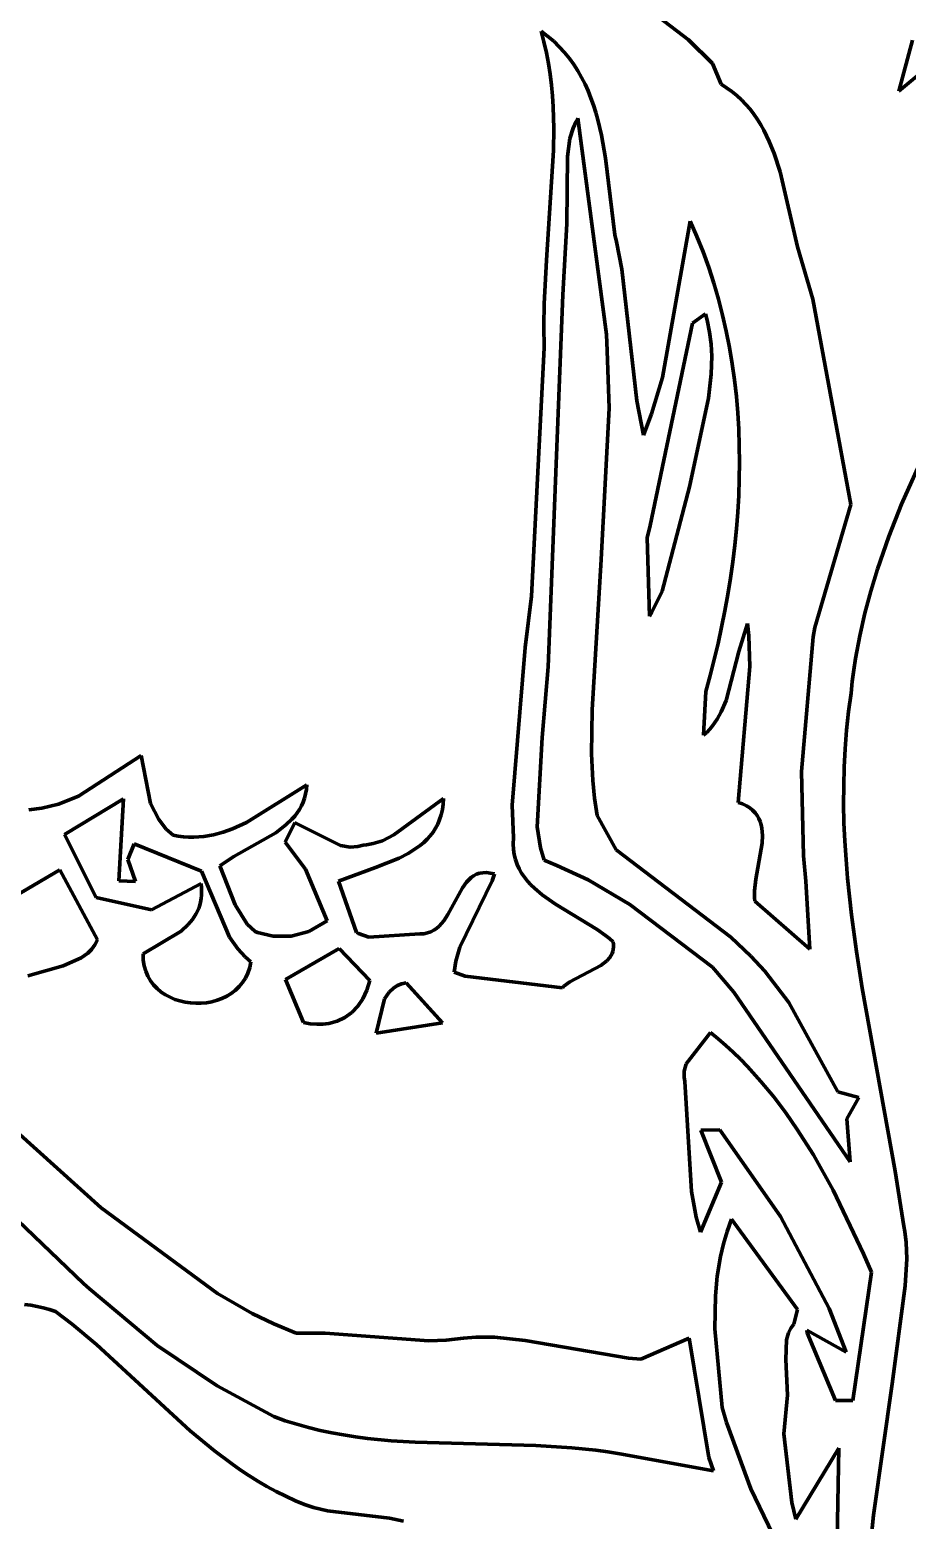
# Model space of a CAD drawing. Header units: millimetres. Extents: x 0 to 15.3, y 0 to 17.7.
# Drawn here: x 4.224 to 5.319, y 12.315 to 14.174 of the extents above; entities that cross this region are included whole.
import ezdxf

# ---------------------------------------------------------------- set-up
doc = ezdxf.new("R2010")
doc.units = ezdxf.units.MM
doc.layers.add('color#0a0a0aff', color=7, linetype='CONTINUOUS', lineweight=100)
doc.layers.add('color#ffffffff', color=7, linetype='CONTINUOUS', lineweight=100)

msp = doc.modelspace()

# ---------------------------------------------------------------- linework, layer by layer
at = {"layer": 'color#0a0a0aff'}
for p, q in [((5.3084, 14.097), (5.4301, 14.1996)), ((5.0456, 14.1612), (5.0087, 14.1893)), ((4.8654, 14.1585), (4.8619, 14.1719)), ((4.8619, 14.1719), (4.87, 14.1658)), ((4.87, 14.1658), (4.8776, 14.1594)), ((4.8684, 14.1451), (4.8654, 14.1585)), ((4.8709, 14.1317), (4.8684, 14.1451)), ((4.8776, 14.1594), (4.8846, 14.1526)), ((4.8846, 14.1526), (4.8911, 14.1455)), ((4.8911, 14.1455), (4.8971, 14.1381)), ((5.0757, 14.1318), (5.0456, 14.1612)), ((5.3251, 14.1609), (5.3084, 14.097)), ((4.873, 14.1182), (4.8709, 14.1317)), ((4.8971, 14.1381), (4.9027, 14.1305)), ((4.9027, 14.1305), (4.9077, 14.1225)), ((5.0864, 14.1059), (5.0757, 14.1318)), ((4.8747, 14.1047), (4.873, 14.1182)), ((4.9077, 14.1225), (4.9124, 14.1144)), ((4.9124, 14.1144), (4.9167, 14.106)), ((4.8759, 14.0912), (4.8747, 14.1047)), ((4.8768, 14.0776), (4.8759, 14.0912)), ((4.9167, 14.106), (4.9205, 14.0974)), ((4.9205, 14.0974), (4.924, 14.0886)), ((4.924, 14.0886), (4.9272, 14.0797)), ((5.0934, 14.1015), (5.0864, 14.1059)), ((5.1, 14.0967), (5.0934, 14.1015)), ((5.1062, 14.0916), (5.1, 14.0967)), ((5.1121, 14.0862), (5.1062, 14.0916)), ((4.8777, 14.0505), (4.8768, 14.0776)), ((4.9272, 14.0797), (4.9301, 14.0706)), ((4.9301, 14.0706), (4.9327, 14.0614)), ((5.1175, 14.0805), (5.1121, 14.0862)), ((5.1226, 14.0746), (5.1175, 14.0805)), ((5.1273, 14.0684), (5.1226, 14.0746)), ((4.9018, 14.051), (4.8979, 14.038)), ((4.9056, 14.0594), (4.9018, 14.051)), ((4.9078, 14.0634), (4.9056, 14.0594)), ((4.9434, 13.7937), (4.9078, 14.0634)), ((4.9327, 14.0614), (4.9371, 14.0425)), ((5.1317, 14.062), (5.1273, 14.0684)), ((5.1359, 14.0553), (5.1317, 14.062)), ((5.1397, 14.0485), (5.1359, 14.0553)), ((4.8775, 14.0233), (4.8777, 14.0505)), ((4.8979, 14.038), (4.8947, 14.0155)), ((4.9371, 14.0425), (4.9423, 14.0137)), ((5.1466, 14.0343), (5.1397, 14.0485)), ((5.1526, 14.0196), (5.1466, 14.0343)), ((4.8685, 13.8866), (4.8775, 14.0233)), ((4.8947, 14.0155), (4.8938, 13.9318)), ((4.9423, 14.0137), (4.9537, 13.918)), ((5.1601, 13.9966), (5.1526, 14.0196)), ((5.1817, 13.903), (5.1601, 13.9966)), ((4.8938, 13.9318), (4.8889, 13.8434)), ((5.0133, 13.7401), (5.0478, 13.9352)), ((5.0478, 13.9352), (5.0562, 13.916)), ((4.9537, 13.918), (4.9559, 13.9095)), ((4.9559, 13.9095), (4.9627, 13.8753)), ((5.0562, 13.916), (5.0639, 13.8967)), ((5.2009, 13.8379), (5.1817, 13.903)), ((4.8655, 13.8319), (4.8685, 13.8866)), ((5.0639, 13.8967), (5.071, 13.8772)), ((4.9627, 13.8753), (4.9814, 13.7111)), ((5.071, 13.8772), (5.0774, 13.8576)), ((5.0774, 13.8576), (5.0832, 13.8378)), ((4.8651, 13.8046), (4.8655, 13.8319)), ((4.8889, 13.8434), (4.8707, 13.3794)), ((5.0832, 13.8378), (5.0884, 13.8178)), ((5.2485, 13.5819), (5.2009, 13.8379)), ((5.067, 13.8193), (5.0508, 13.8077)), ((5.069, 13.8118), (5.067, 13.8193)), ((5.072, 13.7968), (5.069, 13.8118)), ((5.0884, 13.8178), (5.0929, 13.7978)), ((4.8658, 13.7773), (4.8651, 13.8046)), ((4.9443, 13.7735), (4.9434, 13.7937)), ((5.0508, 13.8077), (4.9981, 13.5554)), ((5.0739, 13.7818), (5.072, 13.7968)), ((5.0929, 13.7978), (5.0969, 13.7776)), ((4.8499, 13.4675), (4.8658, 13.7773)), ((4.9467, 13.7017), (4.9443, 13.7735)), ((5.0747, 13.7668), (5.0739, 13.7818)), ((5.0969, 13.7776), (5.1003, 13.7573)), ((5.0741, 13.7444), (5.0747, 13.7668)), ((5.1003, 13.7573), (5.1032, 13.737)), ((4.9997, 13.695), (5.0133, 13.7401)), ((5.0709, 13.7145), (5.0741, 13.7444)), ((5.1032, 13.737), (5.1055, 13.7165)), ((5.1055, 13.7165), (5.1073, 13.696)), ((4.9368, 13.5132), (4.9467, 13.7017)), ((4.9814, 13.7111), (4.9898, 13.6684)), ((5.0471, 13.6036), (5.0709, 13.7145)), ((4.9898, 13.6684), (4.9997, 13.695)), ((5.1073, 13.696), (5.1085, 13.6755)), ((5.1085, 13.6755), (5.1092, 13.6549)), ((5.1092, 13.6549), (5.1094, 13.6342)), ((5.3412, 13.6478), (5.3116, 13.5821)), ((5.1094, 13.6342), (5.1092, 13.6136)), ((5.1092, 13.6136), (5.1085, 13.5929)), ((5.0128, 13.4736), (5.0471, 13.6036)), ((5.1085, 13.5929), (5.1073, 13.5723)), ((5.1073, 13.5723), (5.1056, 13.5516)), ((5.2033, 13.4284), (5.2485, 13.5819)), ((5.3116, 13.5821), (5.2957, 13.542)), ((4.9981, 13.5554), (4.9941, 13.5401)), ((5.1056, 13.5516), (5.1035, 13.531)), ((4.9941, 13.5401), (4.997, 13.4424)), ((5.1035, 13.531), (5.101, 13.5104)), ((5.2957, 13.542), (5.2815, 13.5013)), ((4.9254, 13.3258), (4.9368, 13.5132)), ((5.101, 13.5104), (5.0981, 13.4899)), ((5.2815, 13.5013), (5.2731, 13.4738)), ((5.0981, 13.4899), (5.0948, 13.4695)), ((4.8419, 13.4033), (4.8499, 13.4675)), ((5, 13.4475), (5.0128, 13.4736)), ((5.0948, 13.4695), (5.0911, 13.4491)), ((5.2731, 13.4738), (5.2657, 13.4461)), ((4.997, 13.4424), (5, 13.4475)), ((5.0911, 13.4491), (5.0871, 13.4288)), ((5.2657, 13.4461), (5.2594, 13.418)), ((5.0871, 13.4288), (5.0827, 13.4086)), ((5.1086, 13.3984), (5.1194, 13.4334)), ((5.1194, 13.4334), (5.121, 13.418)), ((5.2012, 13.4167), (5.2033, 13.4284)), ((4.8256, 13.207), (4.8419, 13.4033)), ((5.0827, 13.4086), (5.0779, 13.3885)), ((5.121, 13.418), (5.1223, 13.3796)), ((5.1869, 13.2489), (5.2012, 13.4167)), ((5.2594, 13.418), (5.2542, 13.3897)), ((5.0779, 13.3885), (5.0728, 13.3685)), ((5.0928, 13.3372), (5.1086, 13.3984)), ((5.2542, 13.3897), (5.2521, 13.3754)), ((4.8707, 13.3794), (4.8634, 13.2912)), ((5.0728, 13.3685), (5.0674, 13.3487)), ((5.1223, 13.3796), (5.1076, 13.2103)), ((5.2521, 13.3754), (5.2502, 13.3611)), ((5.0674, 13.3487), (5.0645, 13.2939)), ((5.2487, 13.3466), (5.2455, 13.3235)), ((5.2502, 13.3611), (5.2487, 13.3466)), ((5.0867, 13.3231), (5.0928, 13.3372)), ((4.9247, 13.2707), (4.9254, 13.3258)), ((5.0756, 13.3056), (5.0816, 13.3141)), ((5.0816, 13.3141), (5.0867, 13.3231)), ((5.2455, 13.3235), (5.243, 13.3003)), ((4.8634, 13.2912), (4.857, 13.1797)), ((5.0645, 13.2939), (5.0685, 13.2976)), ((5.0685, 13.2976), (5.0722, 13.3015)), ((5.0722, 13.3015), (5.0756, 13.3056)), ((5.243, 13.3003), (5.2412, 13.2772)), ((4.9263, 13.2377), (4.9247, 13.2707)), ((5.2412, 13.2772), (5.24, 13.2541)), ((4.2847, 13.2181), (4.3627, 13.2687)), ((4.3627, 13.2687), (4.3746, 13.209)), ((5.24, 13.2541), (5.2394, 13.231)), ((4.9286, 13.2157), (4.9263, 13.2377)), ((5.1894, 13.1436), (5.1869, 13.2489)), ((4.2596, 13.2082), (4.2847, 13.2181)), ((4.3406, 13.2149), (4.2671, 13.1701)), ((4.3349, 13.1124), (4.3406, 13.2149)), ((4.4942, 13.1852), (4.5697, 13.2323)), ((4.5667, 13.2156), (4.5649, 13.2106)), ((4.5681, 13.2209), (4.5667, 13.2156)), ((4.5691, 13.2265), (4.5681, 13.2209)), ((4.5697, 13.2323), (4.5691, 13.2265)), ((4.6782, 13.1697), (4.74, 13.2152)), ((4.74, 13.2152), (4.7396, 13.208)), ((4.9319, 13.1938), (4.9286, 13.2157)), ((5.2394, 13.231), (5.2393, 13.208)), ((4.2227, 13.2009), (4.2387, 13.2029)), ((4.2387, 13.2029), (4.2596, 13.2082)), ((4.3746, 13.209), (4.3848, 13.1889)), ((4.5575, 13.1971), (4.5544, 13.1931)), ((4.5603, 13.2014), (4.5575, 13.1971)), ((4.5628, 13.2059), (4.5603, 13.2014)), ((4.5649, 13.2106), (4.5628, 13.2059)), ((4.7387, 13.2012), (4.7372, 13.1949)), ((4.7396, 13.208), (4.7387, 13.2012)), ((4.8273, 13.166), (4.8256, 13.207)), ((5.1076, 13.2103), (5.1131, 13.2083)), ((5.1131, 13.2083), (5.118, 13.206)), ((5.118, 13.206), (5.1222, 13.2034)), ((5.1222, 13.2034), (5.1258, 13.2005)), ((5.1258, 13.2005), (5.1289, 13.1973)), ((5.1289, 13.1973), (5.1315, 13.1939)), ((5.2393, 13.208), (5.2398, 13.1849)), ((4.3848, 13.1889), (4.3941, 13.177)), ((4.4652, 13.1733), (4.477, 13.1774)), ((4.477, 13.1774), (4.4942, 13.1852)), ((4.5435, 13.1821), (4.5309, 13.1725)), ((4.5426, 13.1607), (4.5547, 13.185)), ((4.551, 13.1893), (4.5435, 13.1821)), ((4.5544, 13.1931), (4.551, 13.1893)), ((4.5547, 13.185), (4.5574, 13.1837)), ((4.5574, 13.1837), (4.6115, 13.1563)), ((4.7302, 13.178), (4.727, 13.1731)), ((4.733, 13.1833), (4.7302, 13.178)), ((4.7353, 13.1889), (4.733, 13.1833)), ((4.7372, 13.1949), (4.7353, 13.1889)), ((4.857, 13.1797), (4.861, 13.1536)), ((4.9554, 13.151), (4.9319, 13.1938)), ((5.1315, 13.1939), (5.1336, 13.1902)), ((5.1336, 13.1902), (5.1352, 13.1863)), ((5.1352, 13.1863), (5.1364, 13.1823)), ((5.1364, 13.1823), (5.1373, 13.178)), ((5.1373, 13.178), (5.1378, 13.1736)), ((5.2398, 13.1849), (5.2408, 13.1619)), ((4.2671, 13.1701), (4.3069, 13.0916)), ((4.3941, 13.177), (4.4026, 13.1692)), ((4.4026, 13.1692), (4.4092, 13.1681)), ((4.4092, 13.1681), (4.4157, 13.1674)), ((4.4157, 13.1674), (4.4221, 13.167)), ((4.4221, 13.167), (4.4284, 13.167)), ((4.4284, 13.167), (4.4347, 13.1673)), ((4.4347, 13.1673), (4.4409, 13.1679)), ((4.4409, 13.1679), (4.4532, 13.17)), ((4.4532, 13.17), (4.4652, 13.1733)), ((4.5309, 13.1725), (4.4783, 13.1426)), ((4.5681, 13.1268), (4.5426, 13.1607)), ((4.6441, 13.1574), (4.6523, 13.1589)), ((4.6523, 13.1589), (4.6639, 13.1625)), ((4.6639, 13.1625), (4.6782, 13.1697)), ((4.7154, 13.1602), (4.7109, 13.1565)), ((4.7196, 13.1642), (4.7154, 13.1602)), ((4.7235, 13.1685), (4.7196, 13.1642)), ((4.727, 13.1731), (4.7235, 13.1685)), ((4.827, 13.1587), (4.8273, 13.166)), ((4.8274, 13.1517), (4.827, 13.1587)), ((5.1376, 13.1595), (5.1299, 13.1145)), ((5.138, 13.169), (5.1376, 13.1595)), ((5.1378, 13.1736), (5.138, 13.169)), ((5.2408, 13.1619), (5.2423, 13.1389)), ((4.3543, 13.1586), (4.3462, 13.1392)), ((4.4383, 13.1246), (4.3543, 13.1586)), ((4.4783, 13.1426), (4.4608, 13.131)), ((4.6115, 13.1563), (4.6238, 13.1546)), ((4.6238, 13.1546), (4.6333, 13.1553)), ((4.6333, 13.1553), (4.6399, 13.157)), ((4.6399, 13.157), (4.6441, 13.1574)), ((4.6849, 13.1409), (4.6554, 13.1291)), ((4.6959, 13.1466), (4.6849, 13.1409)), ((4.7061, 13.153), (4.6959, 13.1466)), ((4.7109, 13.1565), (4.7061, 13.153)), ((4.8284, 13.1452), (4.8274, 13.1517)), ((4.83, 13.1389), (4.8284, 13.1452)), ((4.861, 13.1536), (4.8655, 13.1381)), ((5.0987, 13.042), (4.9554, 13.151)), ((5.1921, 13.1121), (5.1894, 13.1436)), ((4.2615, 13.126), (4.1653, 13.0701)), ((4.3082, 13.0388), (4.2615, 13.126)), ((4.3462, 13.1392), (4.3557, 13.1116)), ((4.4731, 13.0421), (4.4383, 13.1246)), ((4.4608, 13.131), (4.48, 13.0827)), ((4.5948, 13.0625), (4.5681, 13.1268)), ((4.6554, 13.1291), (4.6092, 13.112)), ((4.7812, 13.1206), (4.785, 13.1219)), ((4.785, 13.1219), (4.7892, 13.1226)), ((4.7892, 13.1226), (4.7936, 13.1228)), ((4.7936, 13.1228), (4.7985, 13.1222)), ((4.7985, 13.1222), (4.8037, 13.121)), ((4.832, 13.133), (4.83, 13.1389)), ((4.8346, 13.1274), (4.832, 13.133)), ((4.8376, 13.1221), (4.8346, 13.1274)), ((4.841, 13.117), (4.8376, 13.1221)), ((4.8655, 13.1381), (4.8815, 13.1317)), ((4.8815, 13.1317), (4.9205, 13.1135)), ((5.2423, 13.1389), (5.2442, 13.1159)), ((4.3557, 13.1116), (4.3349, 13.1124)), ((4.3757, 13.0764), (4.4377, 13.109)), ((4.4377, 13.109), (4.4382, 13.104)), ((4.4382, 13.104), (4.4383, 13.0992)), ((4.6092, 13.112), (4.6314, 13.048)), ((4.7455, 13.0703), (4.7636, 13.1036)), ((4.8006, 13.1124), (4.7603, 13.0297)), ((4.7636, 13.1036), (4.7687, 13.1107)), ((4.7687, 13.1107), (4.7715, 13.1137)), ((4.7715, 13.1137), (4.7745, 13.1164)), ((4.7745, 13.1164), (4.7777, 13.1187)), ((4.7777, 13.1187), (4.7812, 13.1206)), ((4.8037, 13.121), (4.8006, 13.1124)), ((4.8448, 13.1121), (4.841, 13.117)), ((4.849, 13.1075), (4.8448, 13.1121)), ((4.8535, 13.1031), (4.849, 13.1075)), ((4.8633, 13.0948), (4.8535, 13.1031)), ((4.9205, 13.1135), (4.9727, 13.0831)), ((5.1299, 13.1145), (5.1282, 13.1001)), ((5.1973, 13.0273), (5.1921, 13.1121)), ((5.2442, 13.1159), (5.2465, 13.093)), ((4.3069, 13.0916), (4.3757, 13.0764)), ((4.4369, 13.086), (4.4359, 13.082)), ((4.4377, 13.0902), (4.4369, 13.086)), ((4.4382, 13.0946), (4.4377, 13.0902)), ((4.4383, 13.0992), (4.4382, 13.0946)), ((4.8797, 13.0834), (4.8633, 13.0948)), ((5.1282, 13.1001), (5.1281, 13.0912)), ((5.1281, 13.0912), (5.1285, 13.0869)), ((5.1285, 13.0869), (5.1973, 13.0273)), ((5.2465, 13.093), (5.2491, 13.07)), ((4.4312, 13.0708), (4.4268, 13.0641)), ((4.4346, 13.0781), (4.4312, 13.0708)), ((4.4359, 13.082), (4.4346, 13.0781)), ((4.48, 13.0827), (4.4953, 13.0582)), ((4.7404, 13.0626), (4.7455, 13.0703)), ((4.9317, 13.0518), (4.8797, 13.0834)), ((4.9727, 13.0831), (5.0758, 13.0049)), ((5.2491, 13.07), (5.2553, 13.0242)), ((4.4128, 13.0495), (4.3652, 13.0213)), ((4.4217, 13.0579), (4.4128, 13.0495)), ((4.4268, 13.0641), (4.4217, 13.0579)), ((4.4953, 13.0582), (4.505, 13.0494)), ((4.505, 13.0494), (4.5081, 13.0481)), ((4.5081, 13.0481), (4.5275, 13.0433)), ((4.5501, 13.0434), (4.5719, 13.0492)), ((4.5719, 13.0492), (4.5948, 13.0625)), ((4.6314, 13.048), (4.6339, 13.0466)), ((4.7155, 13.0465), (4.72, 13.0474)), ((4.72, 13.0474), (4.7241, 13.0488)), ((4.7241, 13.0488), (4.7279, 13.0508)), ((4.7279, 13.0508), (4.7314, 13.0532)), ((4.7314, 13.0532), (4.7346, 13.056)), ((4.7346, 13.056), (4.7376, 13.0592)), ((4.7376, 13.0592), (4.7404, 13.0626)), ((4.9422, 13.0443), (4.9317, 13.0518)), ((4.3009, 13.027), (4.305, 13.0325)), ((4.305, 13.0325), (4.3082, 13.0388)), ((4.4834, 13.0276), (4.4731, 13.0421)), ((4.5275, 13.0433), (4.5501, 13.0434)), ((4.6339, 13.0466), (4.647, 13.042)), ((4.647, 13.042), (4.7107, 13.0462)), ((4.7107, 13.0462), (4.7155, 13.0465)), ((4.7603, 13.0297), (4.7554, 13.0122)), ((4.9471, 13.0404), (4.9422, 13.0443)), ((4.9517, 13.0364), (4.9471, 13.0404)), ((4.9521, 13.0331), (4.9517, 13.0364)), ((4.9519, 13.027), (4.9522, 13.03)), ((4.9522, 13.03), (4.9521, 13.0331)), ((5.1236, 13.0185), (5.0987, 13.042)), ((4.2654, 13.0066), (4.288, 13.0163)), ((4.288, 13.0163), (4.2962, 13.0222)), ((4.2962, 13.0222), (4.3009, 13.027)), ((4.3652, 13.0213), (4.3655, 13.0136)), ((4.3655, 13.0136), (4.3666, 13.0064)), ((4.4927, 13.0177), (4.4834, 13.0276)), ((4.4998, 13.0116), (4.4927, 13.0177)), ((4.4983, 13.0042), (4.4998, 13.0116)), ((4.61, 13.028), (4.5428, 12.9894)), ((4.648, 12.988), (4.61, 13.028)), ((4.7554, 13.0122), (4.7535, 12.9984)), ((4.9365, 13.007), (4.9438, 13.0127)), ((4.9438, 13.0127), (4.9476, 13.0169)), ((4.9476, 13.0169), (4.9504, 13.0217)), ((4.9504, 13.0217), (4.9513, 13.0243)), ((4.9513, 13.0243), (4.9519, 13.027)), ((5.141, 12.9996), (5.1236, 13.0185)), ((5.2553, 13.0242), (5.2625, 12.9784)), ((4.2214, 12.9938), (4.2654, 13.0066)), ((4.3666, 13.0064), (4.3685, 12.9997)), ((4.3685, 12.9997), (4.3712, 12.9935)), ((4.3712, 12.9935), (4.3745, 12.9878)), ((4.493, 12.9912), (4.496, 12.9975)), ((4.496, 12.9975), (4.4983, 13.0042)), ((4.7535, 12.9984), (4.767, 12.9936)), ((4.767, 12.9936), (4.8884, 12.9792)), ((4.8977, 12.9865), (4.9365, 13.007)), ((5.0758, 13.0049), (5.1022, 12.9735)), ((5.1466, 12.9929), (5.141, 12.9996)), ((5.1709, 12.9607), (5.1466, 12.9929)), ((4.3745, 12.9878), (4.3784, 12.9826)), ((4.3784, 12.9826), (4.3828, 12.978)), ((4.3828, 12.978), (4.3878, 12.9738)), ((4.3878, 12.9738), (4.3931, 12.9702)), ((4.4752, 12.972), (4.4804, 12.976)), ((4.4804, 12.976), (4.4851, 12.9805)), ((4.4851, 12.9805), (4.4893, 12.9856)), ((4.4893, 12.9856), (4.493, 12.9912)), ((4.5428, 12.9894), (4.5654, 12.9358)), ((4.6393, 12.9654), (4.6443, 12.976)), ((4.6443, 12.976), (4.648, 12.988)), ((4.6724, 12.9738), (4.6665, 12.9651)), ((4.6781, 12.9791), (4.6724, 12.9738)), ((4.6827, 12.9819), (4.6781, 12.9791)), ((4.6878, 12.984), (4.6827, 12.9819)), ((4.6937, 12.9853), (4.6878, 12.984)), ((4.7387, 12.9354), (4.6937, 12.9853)), ((4.8884, 12.9792), (4.8904, 12.9811)), ((4.8904, 12.9811), (4.8977, 12.9865)), ((5.1022, 12.9735), (5.2473, 12.7619)), ((5.2625, 12.9784), (5.3038, 12.7502)), ((4.3931, 12.9702), (4.3989, 12.9672)), ((4.3989, 12.9672), (4.4049, 12.9646)), ((4.4049, 12.9646), (4.4112, 12.9626)), ((4.4112, 12.9626), (4.4177, 12.9611)), ((4.4177, 12.9611), (4.4244, 12.9601)), ((4.4244, 12.9601), (4.4311, 12.9597)), ((4.4311, 12.9597), (4.4378, 12.9598)), ((4.4378, 12.9598), (4.4445, 12.9605)), ((4.4445, 12.9605), (4.4511, 12.9617)), ((4.4511, 12.9617), (4.4575, 12.9635)), ((4.4575, 12.9635), (4.4637, 12.9658)), ((4.4637, 12.9658), (4.4696, 12.9686)), ((4.4696, 12.9686), (4.4752, 12.972)), ((4.6255, 12.9483), (4.633, 12.9561)), ((4.633, 12.9561), (4.6393, 12.9654)), ((4.6665, 12.9651), (4.6561, 12.9225)), ((5.2323, 12.8493), (5.1709, 12.9607)), ((4.5654, 12.9358), (4.5738, 12.9342)), ((4.5971, 12.9345), (4.6075, 12.9375)), ((4.6075, 12.9375), (4.617, 12.9421)), ((4.617, 12.9421), (4.6255, 12.9483)), ((4.5738, 12.9342), (4.5819, 12.9335)), ((4.5819, 12.9335), (4.5897, 12.9336)), ((4.5897, 12.9336), (4.5971, 12.9345)), ((4.6561, 12.9225), (4.7387, 12.9354)), ((5.0731, 12.9234), (5.0429, 12.8841)), ((5.0829, 12.9154), (5.0731, 12.9234)), ((5.0924, 12.9071), (5.0829, 12.9154)), ((5.1016, 12.8986), (5.0924, 12.9071)), ((5.1106, 12.8899), (5.1016, 12.8986)), ((5.0429, 12.8841), (5.0403, 12.8749)), ((5.1193, 12.8809), (5.1106, 12.8899)), ((5.1362, 12.8624), (5.1193, 12.8809)), ((4.3128, 12.7046), (4.1237, 12.8752)), ((5.0403, 12.8749), (5.0402, 12.8674)), ((5.0402, 12.8674), (5.0412, 12.8621)), ((5.0412, 12.8621), (5.0495, 12.725)), ((5.1521, 12.8431), (5.1362, 12.8624)), ((5.1672, 12.8231), (5.1521, 12.8431)), ((5.2585, 12.8423), (5.2323, 12.8493)), ((5.2433, 12.8156), (5.2585, 12.8423)), ((4.0678, 12.8236), (4.2909, 12.6104)), ((5.1815, 12.8025), (5.1672, 12.8231)), ((5.2473, 12.7619), (5.2433, 12.8156)), ((5.061, 12.8016), (5.085, 12.8019)), ((5.0871, 12.7368), (5.061, 12.8016)), ((5.085, 12.8019), (5.1606, 12.694)), ((5.2017, 12.7706), (5.1815, 12.8025)), ((5.2262, 12.7266), (5.2017, 12.7706)), ((5.3038, 12.7502), (5.3146, 12.6819)), ((5.0608, 12.6742), (5.0871, 12.7368)), ((5.0495, 12.725), (5.0553, 12.693)), ((5.2642, 12.6472), (5.2262, 12.7266)), ((4.4581, 12.5979), (4.3128, 12.7046)), ((5.1606, 12.694), (5.2213, 12.579)), ((5.0553, 12.693), (5.0608, 12.6742)), ((5.0995, 12.6907), (5.094, 12.6753)), ((5.1817, 12.5777), (5.0995, 12.6907)), ((5.3146, 12.6819), (5.3157, 12.6751)), ((5.0894, 12.6596), (5.0857, 12.6438)), ((5.094, 12.6753), (5.0894, 12.6596)), ((5.3157, 12.6751), (5.3173, 12.6614)), ((5.3173, 12.6614), (5.3181, 12.641)), ((5.0857, 12.6438), (5.0817, 12.6196)), ((5.2741, 12.6243), (5.2642, 12.6472)), ((5.3181, 12.641), (5.3161, 12.6072)), ((5.251, 12.4643), (5.2741, 12.6243)), ((4.2909, 12.6104), (4.2982, 12.6035)), ((4.2982, 12.6035), (4.383, 12.533)), ((5.0817, 12.6196), (5.0793, 12.595)), ((5.3161, 12.6072), (5.3, 12.4853)), ((4.2251, 12.5831), (4.2172, 12.584)), ((4.2329, 12.5818), (4.2251, 12.5831)), ((4.5015, 12.573), (4.4581, 12.5979)), ((5.0793, 12.595), (5.0785, 12.5538)), ((4.2406, 12.5801), (4.2329, 12.5818)), ((4.2484, 12.578), (4.2406, 12.5801)), ((4.256, 12.5755), (4.2484, 12.578)), ((4.2769, 12.5595), (4.256, 12.5755)), ((4.5285, 12.5598), (4.5015, 12.573)), ((5.1772, 12.5596), (5.1817, 12.5777)), ((5.2213, 12.579), (5.2426, 12.5245)), ((4.3072, 12.5341), (4.2769, 12.5595)), ((4.5563, 12.5482), (4.5285, 12.5598)), ((4.5924, 12.5484), (4.5563, 12.5482)), ((4.7219, 12.5388), (4.5924, 12.5484)), ((5.0785, 12.5538), (5.0876, 12.4557)), ((5.168, 12.5402), (5.1707, 12.5488)), ((5.1707, 12.5488), (5.1735, 12.5544)), ((5.1735, 12.5544), (5.1772, 12.5596)), ((5.2426, 12.5245), (5.1935, 12.5523)), ((5.1935, 12.5523), (5.1938, 12.5489)), ((5.1938, 12.5489), (5.2293, 12.4645)), ((4.424, 12.4267), (4.3072, 12.5341)), ((4.383, 12.533), (4.4577, 12.4827)), ((4.7435, 12.5396), (4.7219, 12.5388)), ((4.7651, 12.5422), (4.7435, 12.5396)), ((4.7806, 12.5433), (4.7651, 12.5422)), ((4.8037, 12.5432), (4.7806, 12.5433)), ((4.8418, 12.5393), (4.8037, 12.5432)), ((4.9708, 12.5171), (4.8418, 12.5393)), ((5.0465, 12.5422), (4.9861, 12.516)), ((5.071, 12.3932), (5.0465, 12.5422)), ((5.1673, 12.5155), (5.168, 12.5402)), ((4.9861, 12.516), (4.9708, 12.5171)), ((5.1694, 12.4712), (5.1673, 12.5155)), ((4.4577, 12.4827), (4.5282, 12.4443)), ((5.1648, 12.4229), (5.1694, 12.4712)), ((5.3, 12.4853), (5.2768, 12.3216)), ((5.0876, 12.4557), (5.0932, 12.4369)), ((5.2293, 12.4645), (5.251, 12.4643)), ((4.5282, 12.4443), (4.5426, 12.4392)), ((4.5426, 12.4392), (4.557, 12.4347)), ((4.557, 12.4347), (4.5716, 12.4307)), ((5.0932, 12.4369), (5.1237, 12.3543)), ((4.4544, 12.4015), (4.424, 12.4267)), ((4.5716, 12.4307), (4.5861, 12.4271)), ((4.5861, 12.4271), (4.6008, 12.4241)), ((4.6008, 12.4241), (4.6155, 12.4214)), ((4.6155, 12.4214), (4.6303, 12.4191)), ((4.6303, 12.4191), (4.6451, 12.4172)), ((4.6451, 12.4172), (4.6749, 12.4143)), ((5.1747, 12.3372), (5.1648, 12.4229)), ((4.4754, 12.3857), (4.4544, 12.4015)), ((4.6749, 12.4143), (4.7048, 12.4123)), ((4.7048, 12.4123), (4.8553, 12.4081)), ((4.8553, 12.4081), (4.9004, 12.4053)), ((4.9004, 12.4053), (4.9303, 12.4023)), ((4.9303, 12.4023), (4.9451, 12.4003)), ((4.9451, 12.4003), (4.96, 12.398)), ((4.96, 12.398), (5.0769, 12.3767)), ((5.2333, 12.4049), (5.1799, 12.3163)), ((5.2299, 12.2118), (5.2333, 12.4049)), ((4.4862, 12.3781), (4.4754, 12.3857)), ((4.4971, 12.3709), (4.4862, 12.3781)), ((5.0769, 12.3767), (5.071, 12.3932)), ((4.5083, 12.3639), (4.4971, 12.3709)), ((4.5197, 12.3572), (4.5083, 12.3639)), ((4.5314, 12.3509), (4.5197, 12.3572)), ((4.5433, 12.345), (4.5314, 12.3509)), ((4.5556, 12.3394), (4.5433, 12.345)), ((5.1237, 12.3543), (5.162, 12.2749)), ((4.5667, 12.3347), (4.5556, 12.3394)), ((4.578, 12.3309), (4.5667, 12.3347)), ((4.5955, 12.327), (4.578, 12.3309)), ((4.6728, 12.3178), (4.5955, 12.327)), ((5.1799, 12.3163), (5.1747, 12.3372)), ((4.6902, 12.314), (4.6728, 12.3178)), ((5.2768, 12.3216), (5.2722, 12.2766))]:
    msp.add_line(p, q, dxfattribs=at)
at = {"layer": 'color#ffffffff'}
for p, q in [((5.4301, 14.1996), (5.3084, 14.097)), ((5.0087, 14.1893), (5.0456, 14.1612)), ((4.87, 14.1658), (4.8619, 14.1719)), ((4.8619, 14.1719), (4.8654, 14.1585)), ((4.8776, 14.1594), (4.87, 14.1658)), ((4.8654, 14.1585), (4.8684, 14.1451)), ((4.8684, 14.1451), (4.8709, 14.1317)), ((4.8846, 14.1526), (4.8776, 14.1594)), ((4.8911, 14.1455), (4.8846, 14.1526)), ((4.8971, 14.1381), (4.8911, 14.1455)), ((5.0456, 14.1612), (5.0757, 14.1318)), ((5.3084, 14.097), (5.3251, 14.1609)), ((4.8709, 14.1317), (4.873, 14.1182)), ((4.9027, 14.1305), (4.8971, 14.1381)), ((4.9077, 14.1225), (4.9027, 14.1305)), ((5.0757, 14.1318), (5.0864, 14.1059)), ((4.873, 14.1182), (4.8747, 14.1047)), ((4.9124, 14.1144), (4.9077, 14.1225)), ((4.9167, 14.106), (4.9124, 14.1144)), ((4.8747, 14.1047), (4.8759, 14.0912)), ((4.8759, 14.0912), (4.8768, 14.0776)), ((4.9205, 14.0974), (4.9167, 14.106)), ((4.924, 14.0886), (4.9205, 14.0974)), ((4.9272, 14.0797), (4.924, 14.0886)), ((5.0864, 14.1059), (5.0934, 14.1015)), ((5.0934, 14.1015), (5.1, 14.0967)), ((5.1, 14.0967), (5.1062, 14.0916)), ((5.1062, 14.0916), (5.1121, 14.0862)), ((4.8768, 14.0776), (4.8777, 14.0505)), ((4.9301, 14.0706), (4.9272, 14.0797)), ((4.9327, 14.0614), (4.9301, 14.0706)), ((5.1121, 14.0862), (5.1175, 14.0805)), ((5.1175, 14.0805), (5.1226, 14.0746)), ((5.1226, 14.0746), (5.1273, 14.0684)), ((4.8979, 14.038), (4.9018, 14.051)), ((4.9018, 14.051), (4.9056, 14.0594)), ((4.9056, 14.0594), (4.9078, 14.0634)), ((4.9078, 14.0634), (4.9434, 13.7937)), ((4.9371, 14.0425), (4.9327, 14.0614)), ((5.1273, 14.0684), (5.1317, 14.062)), ((5.1317, 14.062), (5.1359, 14.0553)), ((5.1359, 14.0553), (5.1397, 14.0485)), ((4.8777, 14.0505), (4.8775, 14.0233)), ((4.8947, 14.0155), (4.8979, 14.038)), ((4.9423, 14.0137), (4.9371, 14.0425)), ((5.1397, 14.0485), (5.1466, 14.0343)), ((5.1466, 14.0343), (5.1526, 14.0196)), ((4.8775, 14.0233), (4.8685, 13.8866)), ((4.8938, 13.9318), (4.8947, 14.0155)), ((4.9537, 13.918), (4.9423, 14.0137)), ((5.1526, 14.0196), (5.1601, 13.9966)), ((5.1601, 13.9966), (5.1817, 13.903)), ((4.8889, 13.8434), (4.8938, 13.9318)), ((5.0478, 13.9352), (5.0133, 13.7401)), ((5.0562, 13.916), (5.0478, 13.9352)), ((4.9559, 13.9095), (4.9537, 13.918)), ((4.9627, 13.8753), (4.9559, 13.9095)), ((5.0639, 13.8967), (5.0562, 13.916)), ((5.1817, 13.903), (5.2009, 13.8379)), ((4.8685, 13.8866), (4.8655, 13.8319)), ((5.071, 13.8772), (5.0639, 13.8967)), ((4.9814, 13.7111), (4.9627, 13.8753)), ((5.0774, 13.8576), (5.071, 13.8772)), ((5.0832, 13.8378), (5.0774, 13.8576)), ((4.8655, 13.8319), (4.8651, 13.8046)), ((4.8707, 13.3794), (4.8889, 13.8434)), ((5.0884, 13.8178), (5.0832, 13.8378)), ((5.2009, 13.8379), (5.2485, 13.5819)), ((5.0508, 13.8077), (5.067, 13.8193)), ((5.067, 13.8193), (5.069, 13.8118)), ((5.069, 13.8118), (5.072, 13.7968)), ((5.0929, 13.7978), (5.0884, 13.8178)), ((4.8651, 13.8046), (4.8658, 13.7773)), ((4.9434, 13.7937), (4.9443, 13.7735)), ((4.9981, 13.5554), (5.0508, 13.8077)), ((5.072, 13.7968), (5.0739, 13.7818)), ((5.0969, 13.7776), (5.0929, 13.7978)), ((4.8658, 13.7773), (4.8499, 13.4675)), ((4.9443, 13.7735), (4.9467, 13.7017)), ((5.0739, 13.7818), (5.0747, 13.7668)), ((5.1003, 13.7573), (5.0969, 13.7776)), ((5.0747, 13.7668), (5.0741, 13.7444)), ((5.1032, 13.737), (5.1003, 13.7573)), ((5.0133, 13.7401), (4.9997, 13.695)), ((5.0741, 13.7444), (5.0709, 13.7145)), ((5.1055, 13.7165), (5.1032, 13.737)), ((5.1073, 13.696), (5.1055, 13.7165)), ((4.9467, 13.7017), (4.9368, 13.5132)), ((4.9898, 13.6684), (4.9814, 13.7111)), ((5.0709, 13.7145), (5.0471, 13.6036)), ((4.9997, 13.695), (4.9898, 13.6684)), ((5.1085, 13.6755), (5.1073, 13.696)), ((5.1092, 13.6549), (5.1085, 13.6755)), ((5.1094, 13.6342), (5.1092, 13.6549)), ((5.3116, 13.5821), (5.3412, 13.6478)), ((5.1092, 13.6136), (5.1094, 13.6342)), ((5.1085, 13.5929), (5.1092, 13.6136)), ((5.0471, 13.6036), (5.0128, 13.4736)), ((5.1073, 13.5723), (5.1085, 13.5929)), ((5.1056, 13.5516), (5.1073, 13.5723)), ((5.2485, 13.5819), (5.2033, 13.4284)), ((5.2957, 13.542), (5.3116, 13.5821)), ((4.9941, 13.5401), (4.9981, 13.5554)), ((5.1035, 13.531), (5.1056, 13.5516)), ((4.997, 13.4424), (4.9941, 13.5401)), ((5.101, 13.5104), (5.1035, 13.531)), ((5.2815, 13.5013), (5.2957, 13.542)), ((4.9368, 13.5132), (4.9254, 13.3258)), ((5.0981, 13.4899), (5.101, 13.5104)), ((5.2731, 13.4738), (5.2815, 13.5013)), ((5.0948, 13.4695), (5.0981, 13.4899)), ((4.8499, 13.4675), (4.8419, 13.4033)), ((5.0128, 13.4736), (5, 13.4475)), ((5.0911, 13.4491), (5.0948, 13.4695)), ((5.2657, 13.4461), (5.2731, 13.4738)), ((5, 13.4475), (4.997, 13.4424)), ((5.0871, 13.4288), (5.0911, 13.4491)), ((5.2594, 13.418), (5.2657, 13.4461)), ((5.0827, 13.4086), (5.0871, 13.4288)), ((5.1194, 13.4334), (5.1086, 13.3984)), ((5.121, 13.418), (5.1194, 13.4334)), ((5.2033, 13.4284), (5.2012, 13.4167)), ((4.8419, 13.4033), (4.8256, 13.207)), ((5.0779, 13.3885), (5.0827, 13.4086)), ((5.1223, 13.3796), (5.121, 13.418)), ((5.2012, 13.4167), (5.1869, 13.2489)), ((5.2542, 13.3897), (5.2594, 13.418)), ((5.0728, 13.3685), (5.0779, 13.3885)), ((5.1086, 13.3984), (5.0928, 13.3372)), ((5.2521, 13.3754), (5.2542, 13.3897)), ((4.8634, 13.2912), (4.8707, 13.3794)), ((5.0674, 13.3487), (5.0728, 13.3685)), ((5.1076, 13.2103), (5.1223, 13.3796)), ((5.2502, 13.3611), (5.2521, 13.3754)), ((5.0645, 13.2939), (5.0674, 13.3487)), ((5.2455, 13.3235), (5.2487, 13.3466)), ((5.2487, 13.3466), (5.2502, 13.3611)), ((5.0928, 13.3372), (5.0867, 13.3231)), ((4.9254, 13.3258), (4.9247, 13.2707)), ((5.0816, 13.3141), (5.0756, 13.3056)), ((5.0867, 13.3231), (5.0816, 13.3141)), ((5.243, 13.3003), (5.2455, 13.3235)), ((4.857, 13.1797), (4.8634, 13.2912)), ((5.0685, 13.2976), (5.0645, 13.2939)), ((5.0722, 13.3015), (5.0685, 13.2976)), ((5.0756, 13.3056), (5.0722, 13.3015)), ((5.2412, 13.2772), (5.243, 13.3003)), ((4.9247, 13.2707), (4.9263, 13.2377)), ((5.24, 13.2541), (5.2412, 13.2772)), ((4.3627, 13.2687), (4.2847, 13.2181)), ((4.3746, 13.209), (4.3627, 13.2687)), ((5.2394, 13.231), (5.24, 13.2541)), ((4.9263, 13.2377), (4.9286, 13.2157)), ((5.1869, 13.2489), (5.1894, 13.1436)), ((4.2847, 13.2181), (4.2596, 13.2082)), ((4.2671, 13.1701), (4.3406, 13.2149)), ((4.3406, 13.2149), (4.3349, 13.1124)), ((4.5697, 13.2323), (4.4942, 13.1852)), ((4.5649, 13.2106), (4.5667, 13.2156)), ((4.5667, 13.2156), (4.5681, 13.2209)), ((4.5681, 13.2209), (4.5691, 13.2265)), ((4.5691, 13.2265), (4.5697, 13.2323)), ((4.74, 13.2152), (4.6782, 13.1697)), ((4.7396, 13.208), (4.74, 13.2152)), ((4.9286, 13.2157), (4.9319, 13.1938)), ((5.2393, 13.208), (5.2394, 13.231)), ((4.2387, 13.2029), (4.2227, 13.2009)), ((4.2596, 13.2082), (4.2387, 13.2029)), ((4.3848, 13.1889), (4.3746, 13.209)), ((4.5544, 13.1931), (4.5575, 13.1971)), ((4.5575, 13.1971), (4.5603, 13.2014)), ((4.5603, 13.2014), (4.5628, 13.2059)), ((4.5628, 13.2059), (4.5649, 13.2106)), ((4.7372, 13.1949), (4.7387, 13.2012)), ((4.7387, 13.2012), (4.7396, 13.208)), ((4.8256, 13.207), (4.8273, 13.166)), ((5.1131, 13.2083), (5.1076, 13.2103)), ((5.118, 13.206), (5.1131, 13.2083)), ((5.1222, 13.2034), (5.118, 13.206)), ((5.1258, 13.2005), (5.1222, 13.2034)), ((5.1289, 13.1973), (5.1258, 13.2005)), ((5.1315, 13.1939), (5.1289, 13.1973)), ((5.2398, 13.1849), (5.2393, 13.208)), ((4.3941, 13.177), (4.3848, 13.1889)), ((4.477, 13.1774), (4.4652, 13.1733)), ((4.4942, 13.1852), (4.477, 13.1774)), ((4.5309, 13.1725), (4.5435, 13.1821)), ((4.5547, 13.185), (4.5426, 13.1607)), ((4.5435, 13.1821), (4.551, 13.1893)), ((4.551, 13.1893), (4.5544, 13.1931)), ((4.5574, 13.1837), (4.5547, 13.185)), ((4.6115, 13.1563), (4.5574, 13.1837)), ((4.727, 13.1731), (4.7302, 13.178)), ((4.7302, 13.178), (4.733, 13.1833)), ((4.733, 13.1833), (4.7353, 13.1889)), ((4.7353, 13.1889), (4.7372, 13.1949)), ((4.861, 13.1536), (4.857, 13.1797)), ((4.9319, 13.1938), (4.9554, 13.151)), ((5.1336, 13.1902), (5.1315, 13.1939)), ((5.1352, 13.1863), (5.1336, 13.1902)), ((5.1364, 13.1823), (5.1352, 13.1863)), ((5.1373, 13.178), (5.1364, 13.1823)), ((5.1378, 13.1736), (5.1373, 13.178)), ((5.2408, 13.1619), (5.2398, 13.1849)), ((4.3069, 13.0916), (4.2671, 13.1701)), ((4.4026, 13.1692), (4.3941, 13.177)), ((4.4092, 13.1681), (4.4026, 13.1692)), ((4.4157, 13.1674), (4.4092, 13.1681)), ((4.4221, 13.167), (4.4157, 13.1674)), ((4.4284, 13.167), (4.4221, 13.167)), ((4.4347, 13.1673), (4.4284, 13.167)), ((4.4409, 13.1679), (4.4347, 13.1673)), ((4.4532, 13.17), (4.4409, 13.1679)), ((4.4652, 13.1733), (4.4532, 13.17)), ((4.4783, 13.1426), (4.5309, 13.1725)), ((4.5426, 13.1607), (4.5681, 13.1268)), ((4.6523, 13.1589), (4.6441, 13.1574)), ((4.6639, 13.1625), (4.6523, 13.1589)), ((4.6782, 13.1697), (4.6639, 13.1625)), ((4.7109, 13.1565), (4.7154, 13.1602)), ((4.7154, 13.1602), (4.7196, 13.1642)), ((4.7196, 13.1642), (4.7235, 13.1685)), ((4.7235, 13.1685), (4.727, 13.1731)), ((4.8273, 13.166), (4.827, 13.1587)), ((4.827, 13.1587), (4.8274, 13.1517)), ((5.1299, 13.1145), (5.1376, 13.1595)), ((5.1376, 13.1595), (5.138, 13.169)), ((5.138, 13.169), (5.1378, 13.1736)), ((5.2423, 13.1389), (5.2408, 13.1619)), ((4.3462, 13.1392), (4.3543, 13.1586)), ((4.3543, 13.1586), (4.4383, 13.1246)), ((4.4608, 13.131), (4.4783, 13.1426)), ((4.6238, 13.1546), (4.6115, 13.1563)), ((4.6333, 13.1553), (4.6238, 13.1546)), ((4.6399, 13.157), (4.6333, 13.1553)), ((4.6441, 13.1574), (4.6399, 13.157)), ((4.6554, 13.1291), (4.6849, 13.1409)), ((4.6849, 13.1409), (4.6959, 13.1466)), ((4.6959, 13.1466), (4.7061, 13.153)), ((4.7061, 13.153), (4.7109, 13.1565)), ((4.8274, 13.1517), (4.8284, 13.1452)), ((4.8284, 13.1452), (4.83, 13.1389)), ((4.8655, 13.1381), (4.861, 13.1536)), ((4.9554, 13.151), (5.0987, 13.042)), ((5.1894, 13.1436), (5.1921, 13.1121)), ((4.1653, 13.0701), (4.2615, 13.126)), ((4.2615, 13.126), (4.3082, 13.0388)), ((4.3557, 13.1116), (4.3462, 13.1392)), ((4.4383, 13.1246), (4.4731, 13.0421)), ((4.48, 13.0827), (4.4608, 13.131)), ((4.5681, 13.1268), (4.5948, 13.0625)), ((4.6092, 13.112), (4.6554, 13.1291)), ((4.785, 13.1219), (4.7812, 13.1206)), ((4.7892, 13.1226), (4.785, 13.1219)), ((4.7936, 13.1228), (4.7892, 13.1226)), ((4.7985, 13.1222), (4.7936, 13.1228)), ((4.8037, 13.121), (4.7985, 13.1222)), ((4.83, 13.1389), (4.832, 13.133)), ((4.832, 13.133), (4.8346, 13.1274)), ((4.8346, 13.1274), (4.8376, 13.1221)), ((4.8376, 13.1221), (4.841, 13.117)), ((4.8815, 13.1317), (4.8655, 13.1381)), ((4.9205, 13.1135), (4.8815, 13.1317)), ((5.2442, 13.1159), (5.2423, 13.1389)), ((4.3349, 13.1124), (4.3557, 13.1116)), ((4.4377, 13.109), (4.3757, 13.0764)), ((4.4382, 13.104), (4.4377, 13.109)), ((4.4383, 13.0992), (4.4382, 13.104)), ((4.6314, 13.048), (4.6092, 13.112)), ((4.7636, 13.1036), (4.7455, 13.0703)), ((4.7603, 13.0297), (4.8006, 13.1124)), ((4.7687, 13.1107), (4.7636, 13.1036)), ((4.7715, 13.1137), (4.7687, 13.1107)), ((4.7745, 13.1164), (4.7715, 13.1137)), ((4.7777, 13.1187), (4.7745, 13.1164)), ((4.7812, 13.1206), (4.7777, 13.1187)), ((4.8006, 13.1124), (4.8037, 13.121)), ((4.841, 13.117), (4.8448, 13.1121)), ((4.8448, 13.1121), (4.849, 13.1075)), ((4.849, 13.1075), (4.8535, 13.1031)), ((4.8535, 13.1031), (4.8633, 13.0948)), ((4.9727, 13.0831), (4.9205, 13.1135)), ((5.1282, 13.1001), (5.1299, 13.1145)), ((5.1921, 13.1121), (5.1973, 13.0273)), ((5.2465, 13.093), (5.2442, 13.1159)), ((4.3757, 13.0764), (4.3069, 13.0916)), ((4.4359, 13.082), (4.4369, 13.086)), ((4.4369, 13.086), (4.4377, 13.0902)), ((4.4377, 13.0902), (4.4382, 13.0946)), ((4.4382, 13.0946), (4.4383, 13.0992)), ((4.8633, 13.0948), (4.8797, 13.0834)), ((5.1281, 13.0912), (5.1282, 13.1001)), ((5.1285, 13.0869), (5.1281, 13.0912)), ((5.1973, 13.0273), (5.1285, 13.0869)), ((5.2491, 13.07), (5.2465, 13.093)), ((4.4268, 13.0641), (4.4312, 13.0708)), ((4.4312, 13.0708), (4.4346, 13.0781)), ((4.4346, 13.0781), (4.4359, 13.082)), ((4.4953, 13.0582), (4.48, 13.0827)), ((4.7455, 13.0703), (4.7404, 13.0626)), ((4.8797, 13.0834), (4.9317, 13.0518)), ((5.0758, 13.0049), (4.9727, 13.0831)), ((5.2553, 13.0242), (5.2491, 13.07)), ((4.3652, 13.0213), (4.4128, 13.0495)), ((4.4128, 13.0495), (4.4217, 13.0579)), ((4.4217, 13.0579), (4.4268, 13.0641)), ((4.505, 13.0494), (4.4953, 13.0582)), ((4.5081, 13.0481), (4.505, 13.0494)), ((4.5275, 13.0433), (4.5081, 13.0481)), ((4.5719, 13.0492), (4.5501, 13.0434)), ((4.5948, 13.0625), (4.5719, 13.0492)), ((4.6339, 13.0466), (4.6314, 13.048)), ((4.72, 13.0474), (4.7155, 13.0465)), ((4.7241, 13.0488), (4.72, 13.0474)), ((4.7279, 13.0508), (4.7241, 13.0488)), ((4.7314, 13.0532), (4.7279, 13.0508)), ((4.7346, 13.056), (4.7314, 13.0532)), ((4.7376, 13.0592), (4.7346, 13.056)), ((4.7404, 13.0626), (4.7376, 13.0592)), ((4.9317, 13.0518), (4.9422, 13.0443)), ((4.305, 13.0325), (4.3009, 13.027)), ((4.3082, 13.0388), (4.305, 13.0325)), ((4.4731, 13.0421), (4.4834, 13.0276)), ((4.5501, 13.0434), (4.5275, 13.0433)), ((4.647, 13.042), (4.6339, 13.0466)), ((4.7107, 13.0462), (4.647, 13.042)), ((4.7155, 13.0465), (4.7107, 13.0462)), ((4.7554, 13.0122), (4.7603, 13.0297)), ((4.9422, 13.0443), (4.9471, 13.0404)), ((4.9471, 13.0404), (4.9517, 13.0364)), ((4.9517, 13.0364), (4.9521, 13.0331)), ((4.9522, 13.03), (4.9519, 13.027)), ((4.9521, 13.0331), (4.9522, 13.03)), ((5.0987, 13.042), (5.1236, 13.0185)), ((4.288, 13.0163), (4.2654, 13.0066)), ((4.2962, 13.0222), (4.288, 13.0163)), ((4.3009, 13.027), (4.2962, 13.0222)), ((4.3655, 13.0136), (4.3652, 13.0213)), ((4.3666, 13.0064), (4.3655, 13.0136)), ((4.4834, 13.0276), (4.4927, 13.0177)), ((4.4927, 13.0177), (4.4998, 13.0116)), ((4.4998, 13.0116), (4.4983, 13.0042)), ((4.5428, 12.9894), (4.61, 13.028)), ((4.61, 13.028), (4.648, 12.988)), ((4.7535, 12.9984), (4.7554, 13.0122)), ((4.9438, 13.0127), (4.9365, 13.007)), ((4.9476, 13.0169), (4.9438, 13.0127)), ((4.9504, 13.0217), (4.9476, 13.0169)), ((4.9513, 13.0243), (4.9504, 13.0217)), ((4.9519, 13.027), (4.9513, 13.0243)), ((5.1236, 13.0185), (5.141, 12.9996)), ((5.2625, 12.9784), (5.2553, 13.0242)), ((4.2654, 13.0066), (4.2214, 12.9938)), ((4.3685, 12.9997), (4.3666, 13.0064)), ((4.3712, 12.9935), (4.3685, 12.9997)), ((4.3745, 12.9878), (4.3712, 12.9935)), ((4.496, 12.9975), (4.493, 12.9912)), ((4.4983, 13.0042), (4.496, 12.9975)), ((4.767, 12.9936), (4.7535, 12.9984)), ((4.8884, 12.9792), (4.767, 12.9936)), ((4.9365, 13.007), (4.8977, 12.9865)), ((5.1022, 12.9735), (5.0758, 13.0049)), ((5.141, 12.9996), (5.1466, 12.9929)), ((5.1466, 12.9929), (5.1709, 12.9607)), ((4.3784, 12.9826), (4.3745, 12.9878)), ((4.3828, 12.978), (4.3784, 12.9826)), ((4.3878, 12.9738), (4.3828, 12.978)), ((4.3931, 12.9702), (4.3878, 12.9738)), ((4.4804, 12.976), (4.4752, 12.972)), ((4.4851, 12.9805), (4.4804, 12.976)), ((4.4893, 12.9856), (4.4851, 12.9805)), ((4.493, 12.9912), (4.4893, 12.9856)), ((4.5654, 12.9358), (4.5428, 12.9894)), ((4.6443, 12.976), (4.6393, 12.9654)), ((4.648, 12.988), (4.6443, 12.976)), ((4.6665, 12.9651), (4.6724, 12.9738)), ((4.6724, 12.9738), (4.6781, 12.9791)), ((4.6781, 12.9791), (4.6827, 12.9819)), ((4.6827, 12.9819), (4.6878, 12.984)), ((4.6878, 12.984), (4.6937, 12.9853)), ((4.6937, 12.9853), (4.7387, 12.9354)), ((4.8904, 12.9811), (4.8884, 12.9792)), ((4.8977, 12.9865), (4.8904, 12.9811)), ((5.2473, 12.7619), (5.1022, 12.9735)), ((5.3038, 12.7502), (5.2625, 12.9784)), ((4.3989, 12.9672), (4.3931, 12.9702)), ((4.4049, 12.9646), (4.3989, 12.9672)), ((4.4112, 12.9626), (4.4049, 12.9646)), ((4.4177, 12.9611), (4.4112, 12.9626)), ((4.4244, 12.9601), (4.4177, 12.9611)), ((4.4311, 12.9597), (4.4244, 12.9601)), ((4.4378, 12.9598), (4.4311, 12.9597)), ((4.4445, 12.9605), (4.4378, 12.9598)), ((4.4511, 12.9617), (4.4445, 12.9605)), ((4.4575, 12.9635), (4.4511, 12.9617)), ((4.4637, 12.9658), (4.4575, 12.9635)), ((4.4696, 12.9686), (4.4637, 12.9658)), ((4.4752, 12.972), (4.4696, 12.9686)), ((4.633, 12.9561), (4.6255, 12.9483)), ((4.6393, 12.9654), (4.633, 12.9561)), ((4.6561, 12.9225), (4.6665, 12.9651)), ((5.1709, 12.9607), (5.2323, 12.8493)), ((4.5738, 12.9342), (4.5654, 12.9358)), ((4.6075, 12.9375), (4.5971, 12.9345)), ((4.617, 12.9421), (4.6075, 12.9375)), ((4.6255, 12.9483), (4.617, 12.9421)), ((4.5819, 12.9335), (4.5738, 12.9342)), ((4.5897, 12.9336), (4.5819, 12.9335)), ((4.5971, 12.9345), (4.5897, 12.9336)), ((4.7387, 12.9354), (4.6561, 12.9225)), ((5.0429, 12.8841), (5.0731, 12.9234)), ((5.0731, 12.9234), (5.0829, 12.9154)), ((5.0829, 12.9154), (5.0924, 12.9071)), ((5.0924, 12.9071), (5.1016, 12.8986)), ((5.1016, 12.8986), (5.1106, 12.8899)), ((5.0403, 12.8749), (5.0429, 12.8841)), ((5.1106, 12.8899), (5.1193, 12.8809)), ((5.1193, 12.8809), (5.1362, 12.8624)), ((4.1237, 12.8752), (4.3128, 12.7046)), ((5.0402, 12.8674), (5.0403, 12.8749)), ((5.0412, 12.8621), (5.0402, 12.8674)), ((5.0495, 12.725), (5.0412, 12.8621)), ((5.1362, 12.8624), (5.1521, 12.8431)), ((5.1521, 12.8431), (5.1672, 12.8231)), ((5.2323, 12.8493), (5.2585, 12.8423)), ((5.2585, 12.8423), (5.2433, 12.8156)), ((4.2909, 12.6104), (4.0678, 12.8236)), ((5.1672, 12.8231), (5.1815, 12.8025)), ((5.2433, 12.8156), (5.2473, 12.7619)), ((5.085, 12.8019), (5.061, 12.8016)), ((5.061, 12.8016), (5.0871, 12.7368)), ((5.1606, 12.694), (5.085, 12.8019)), ((5.1815, 12.8025), (5.2017, 12.7706)), ((5.2017, 12.7706), (5.2262, 12.7266)), ((5.3146, 12.6819), (5.3038, 12.7502)), ((5.0871, 12.7368), (5.0608, 12.6742)), ((5.0553, 12.693), (5.0495, 12.725)), ((5.2262, 12.7266), (5.2642, 12.6472)), ((4.3128, 12.7046), (4.4581, 12.5979)), ((5.2213, 12.579), (5.1606, 12.694)), ((5.0608, 12.6742), (5.0553, 12.693)), ((5.094, 12.6753), (5.0995, 12.6907)), ((5.0995, 12.6907), (5.1817, 12.5777)), ((5.3157, 12.6751), (5.3146, 12.6819)), ((5.0857, 12.6438), (5.0894, 12.6596)), ((5.0894, 12.6596), (5.094, 12.6753)), ((5.3173, 12.6614), (5.3157, 12.6751)), ((5.3181, 12.641), (5.3173, 12.6614)), ((5.0817, 12.6196), (5.0857, 12.6438)), ((5.2642, 12.6472), (5.2741, 12.6243)), ((5.3161, 12.6072), (5.3181, 12.641)), ((5.2741, 12.6243), (5.251, 12.4643)), ((4.2982, 12.6035), (4.2909, 12.6104)), ((4.383, 12.533), (4.2982, 12.6035)), ((5.0793, 12.595), (5.0817, 12.6196)), ((5.3, 12.4853), (5.3161, 12.6072)), ((4.2172, 12.584), (4.2251, 12.5831)), ((4.2251, 12.5831), (4.2329, 12.5818)), ((4.4581, 12.5979), (4.5015, 12.573)), ((5.0785, 12.5538), (5.0793, 12.595)), ((4.2329, 12.5818), (4.2406, 12.5801)), ((4.2406, 12.5801), (4.2484, 12.578)), ((4.2484, 12.578), (4.256, 12.5755)), ((4.256, 12.5755), (4.2769, 12.5595)), ((4.5015, 12.573), (4.5285, 12.5598)), ((5.1817, 12.5777), (5.1772, 12.5596)), ((5.2426, 12.5245), (5.2213, 12.579)), ((4.2769, 12.5595), (4.3072, 12.5341)), ((4.5285, 12.5598), (4.5563, 12.5482)), ((4.5563, 12.5482), (4.5924, 12.5484)), ((4.5924, 12.5484), (4.7219, 12.5388)), ((5.0876, 12.4557), (5.0785, 12.5538)), ((5.1707, 12.5488), (5.168, 12.5402)), ((5.1735, 12.5544), (5.1707, 12.5488)), ((5.1772, 12.5596), (5.1735, 12.5544)), ((5.1938, 12.5489), (5.1935, 12.5523)), ((5.1935, 12.5523), (5.2426, 12.5245)), ((5.2293, 12.4645), (5.1938, 12.5489)), ((4.3072, 12.5341), (4.424, 12.4267)), ((4.4577, 12.4827), (4.383, 12.533)), ((4.7219, 12.5388), (4.7435, 12.5396)), ((4.7435, 12.5396), (4.7651, 12.5422)), ((4.7651, 12.5422), (4.7806, 12.5433)), ((4.7806, 12.5433), (4.8037, 12.5432)), ((4.8037, 12.5432), (4.8418, 12.5393)), ((4.8418, 12.5393), (4.9708, 12.5171)), ((4.9861, 12.516), (5.0465, 12.5422)), ((5.0465, 12.5422), (5.071, 12.3932)), ((5.168, 12.5402), (5.1673, 12.5155)), ((4.9708, 12.5171), (4.9861, 12.516)), ((5.1673, 12.5155), (5.1694, 12.4712)), ((4.5282, 12.4443), (4.4577, 12.4827)), ((5.1694, 12.4712), (5.1648, 12.4229)), ((5.2768, 12.3216), (5.3, 12.4853)), ((5.0932, 12.4369), (5.0876, 12.4557)), ((5.251, 12.4643), (5.2293, 12.4645)), ((4.5426, 12.4392), (4.5282, 12.4443)), ((4.557, 12.4347), (4.5426, 12.4392)), ((4.5716, 12.4307), (4.557, 12.4347)), ((5.1237, 12.3543), (5.0932, 12.4369)), ((4.424, 12.4267), (4.4544, 12.4015)), ((4.5861, 12.4271), (4.5716, 12.4307)), ((4.6008, 12.4241), (4.5861, 12.4271)), ((4.6155, 12.4214), (4.6008, 12.4241)), ((4.6303, 12.4191), (4.6155, 12.4214)), ((4.6451, 12.4172), (4.6303, 12.4191)), ((4.6749, 12.4143), (4.6451, 12.4172)), ((5.1648, 12.4229), (5.1747, 12.3372)), ((4.4544, 12.4015), (4.4754, 12.3857)), ((4.7048, 12.4123), (4.6749, 12.4143)), ((4.8553, 12.4081), (4.7048, 12.4123)), ((4.9004, 12.4053), (4.8553, 12.4081)), ((4.9303, 12.4023), (4.9004, 12.4053)), ((4.9451, 12.4003), (4.9303, 12.4023)), ((4.96, 12.398), (4.9451, 12.4003)), ((5.0769, 12.3767), (4.96, 12.398)), ((5.1799, 12.3163), (5.2333, 12.4049)), ((5.2333, 12.4049), (5.2299, 12.2118)), ((4.4754, 12.3857), (4.4862, 12.3781)), ((4.4862, 12.3781), (4.4971, 12.3709)), ((5.071, 12.3932), (5.0769, 12.3767)), ((4.4971, 12.3709), (4.5083, 12.3639)), ((4.5083, 12.3639), (4.5197, 12.3572)), ((4.5197, 12.3572), (4.5314, 12.3509)), ((4.5314, 12.3509), (4.5433, 12.345)), ((4.5433, 12.345), (4.5556, 12.3394)), ((5.162, 12.2749), (5.1237, 12.3543)), ((4.5556, 12.3394), (4.5667, 12.3347)), ((4.5667, 12.3347), (4.578, 12.3309)), ((4.578, 12.3309), (4.5955, 12.327)), ((4.5955, 12.327), (4.6728, 12.3178)), ((5.1747, 12.3372), (5.1799, 12.3163)), ((4.6728, 12.3178), (4.6902, 12.314)), ((5.2722, 12.2766), (5.2768, 12.3216))]:
    msp.add_line(p, q, dxfattribs=at)

doc.saveas('drawing.dxf')
